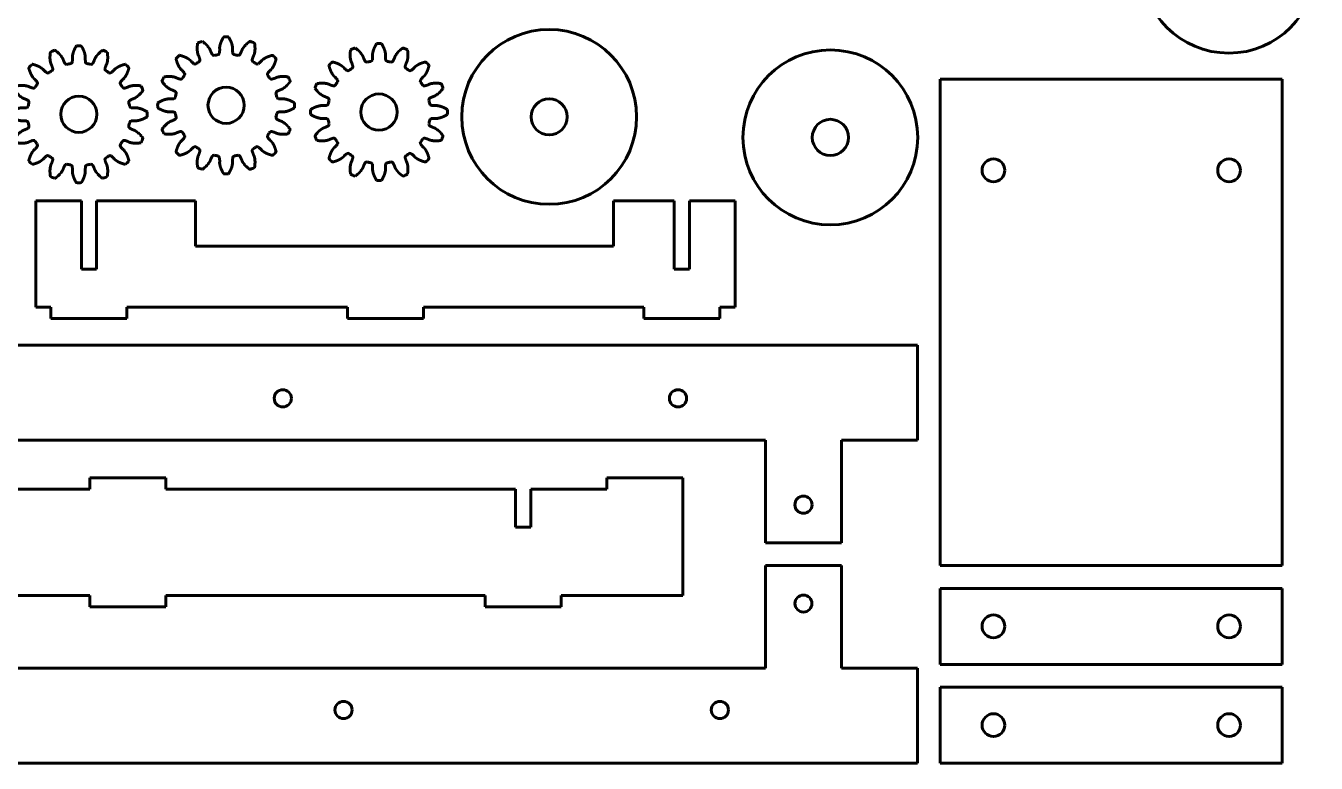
# Model space of a CAD drawing. Header units: millimetres. Extents: x 16 to 498, y 304 to 521.
# Drawn here: x 323.5 to 493.2, y 304.2 to 401.2 of the extents above; entities that cross this region are included whole.
import ezdxf

# ---------------------------------------------------------------- set-up
doc = ezdxf.new("R2010")
doc.units = ezdxf.units.MM
for name, color, linetype in [('Default', 7, 'Continuous'), ('LONG_SUPPORT', 7, 'Continuous'), ('RACK_PINION_-_CO', 7, 'Continuous'), ('RACK_PINION_SIDE', 7, 'Continuous'), ('SMALL_SUPPORT', 7, 'Continuous'), ('X_MIDDLE_PLATE', 7, 'Continuous'), ('X_RACK_SUPPORT_P', 7, 'Continuous'), ('X_SLIDE_PLATE', 7, 'Continuous')]:
    doc.layers.add(name, color=color, linetype=linetype)

# ---------------------------------------------------------------- blocks, each defined once
blk = doc.blocks.new('SE2')
at = {"layer": 'SMALL_SUPPORT', "color": 7, "linetype": 'Continuous', "lineweight": 60}
for p, q in [((324.77, 364.19), (324.77, 378.19)), ((324.77, 378.19), (330.77, 378.19)), ((330.77, 369.19), (330.77, 378.19)), ((332.77, 369.19), (332.77, 378.19)), ((345.77, 378.19), (332.77, 378.19)), ((345.77, 378.19), (345.77, 372.19)), ((400.77, 378.19), (400.77, 372.19)), ((400.77, 378.19), (408.77, 378.19)), ((408.77, 369.19), (408.77, 378.19)), ((410.77, 369.19), (410.77, 378.19)), ((416.77, 378.19), (410.77, 378.19)), ((416.77, 378.19), (416.77, 364.19)), ((345.77, 372.19), (400.77, 372.19)), ((332.77, 369.19), (330.77, 369.19)), ((410.77, 369.19), (408.77, 369.19)), ((326.77, 364.19), (324.77, 364.19)), ((326.77, 362.69), (326.77, 364.19)), ((365.77, 364.19), (336.77, 364.19)), ((336.77, 362.69), (336.77, 364.19)), ((365.77, 362.69), (365.77, 364.19)), ((375.77, 362.69), (375.77, 364.19)), ((404.77, 364.19), (375.77, 364.19)), ((404.77, 362.69), (404.77, 364.19)), ((416.77, 364.19), (414.77, 364.19)), ((414.77, 362.69), (414.77, 364.19)), ((336.77, 362.69), (326.77, 362.69)), ((375.77, 362.69), (365.77, 362.69)), ((404.77, 362.69), (414.77, 362.69))]:
    blk.add_line(p, q, dxfattribs=at)
blk = doc.blocks.new('SE4')
at = {"layer": 'LONG_SUPPORT', "color": 7, "linetype": 'Continuous', "lineweight": 60}
for p, q in [((263.9, 326.25), (263.9, 341.75)), ((273.9, 341.75), (263.9, 341.75)), ((273.9, 341.75), (273.9, 340.25)), ((341.9, 341.75), (331.9, 341.75)), ((331.9, 341.75), (331.9, 340.25)), ((341.9, 341.75), (341.9, 340.25)), ((399.9, 341.75), (399.9, 340.25)), ((399.9, 341.75), (409.9, 341.75)), ((409.9, 341.75), (409.9, 326.25)), ((273.9, 340.25), (283.9, 340.25)), ((283.9, 335.25), (283.9, 340.25)), ((285.9, 340.25), (331.9, 340.25)), ((285.9, 340.25), (285.9, 335.25)), ((341.9, 340.25), (387.9, 340.25)), ((387.9, 340.25), (387.9, 335.25)), ((389.9, 340.25), (399.9, 340.25)), ((389.9, 335.25), (389.9, 340.25)), ((283.9, 335.25), (285.9, 335.25)), ((389.9, 335.25), (387.9, 335.25)), ((279.9, 326.25), (263.9, 326.25)), ((279.9, 324.75), (279.9, 326.25)), ((289.9, 324.75), (289.9, 326.25)), ((331.9, 326.25), (289.9, 326.25)), ((331.9, 324.75), (331.9, 326.25)), ((341.9, 324.75), (341.9, 326.25)), ((383.9, 326.25), (341.9, 326.25)), ((383.9, 324.75), (383.9, 326.25)), ((409.9, 326.25), (393.9, 326.25)), ((393.9, 324.75), (393.9, 326.25)), ((289.9, 324.75), (279.9, 324.75)), ((341.9, 324.75), (331.9, 324.75)), ((383.9, 324.75), (393.9, 324.75))]:
    blk.add_line(p, q, dxfattribs=at)
blk = doc.blocks.new('SE9')
at = {"layer": 'X_MIDDLE_PLATE', "color": 7, "linetype": 'Continuous', "lineweight": 60}
for p, q in [((229.77, 359.19), (440.77, 359.19)), ((440.77, 346.69), (440.77, 359.19)), ((420.77, 346.69), (249.77, 346.69)), ((420.77, 333.19), (420.77, 346.69)), ((430.77, 346.69), (430.77, 333.19)), ((440.77, 346.69), (430.77, 346.69)), ((430.77, 333.19), (420.77, 333.19))]:
    blk.add_line(p, q, dxfattribs=at)
for centre in [(357.27, 352.19), (409.27, 352.19), (425.77, 338.19)]:
    blk.add_circle(centre, 1.13, dxfattribs=at)
blk = doc.blocks.new('SE10')
at = {"layer": 'X_MIDDLE_PLATE', "color": 7, "linetype": 'Continuous', "lineweight": 60}
for p, q in [((420.77, 316.69), (420.77, 330.19)), ((420.77, 330.19), (430.77, 330.19)), ((430.77, 330.19), (430.77, 316.69)), ((249.77, 316.69), (420.77, 316.69)), ((430.77, 316.69), (440.77, 316.69)), ((440.77, 316.69), (440.77, 304.19)), ((440.77, 304.19), (229.77, 304.19))]:
    blk.add_line(p, q, dxfattribs=at)
for centre, radius in [((425.77, 325.19), 1.12), ((365.27, 311.19), 1.13), ((414.78, 311.19), 1.13)]:
    blk.add_circle(centre, radius, dxfattribs=at)
blk = doc.blocks.new('SE11')
at = {"layer": 'X_SLIDE_PLATE', "color": 7, "linetype": 'Continuous', "lineweight": 60}
for p, q in [((443.77, 330.19), (443.77, 394.19)), ((443.77, 394.19), (488.77, 394.19)), ((488.77, 394.19), (488.77, 330.19)), ((488.77, 330.19), (443.77, 330.19))]:
    blk.add_line(p, q, dxfattribs=at)
for centre in [(450.77, 382.19), (481.77, 382.19)]:
    blk.add_circle(centre, 1.5, dxfattribs=at)
blk = doc.blocks.new('SE14')
at = {"layer": 'X_RACK_SUPPORT_P', "color": 7, "linetype": 'Continuous', "lineweight": 60}
for p, q in [((443.77, 317.19), (443.77, 327.19)), ((443.77, 327.19), (488.77, 327.19)), ((488.77, 327.19), (488.77, 317.19)), ((488.77, 317.19), (443.77, 317.19))]:
    blk.add_line(p, q, dxfattribs=at)
for centre in [(450.77, 322.19), (481.77, 322.19)]:
    blk.add_circle(centre, 1.5, dxfattribs=at)
blk = doc.blocks.new('SE15')
at = {"layer": 'X_RACK_SUPPORT_P', "color": 7, "linetype": 'Continuous', "lineweight": 60}
for p, q in [((443.77, 304.19), (443.77, 314.19)), ((443.77, 314.19), (488.77, 314.19)), ((488.77, 314.19), (488.77, 304.19)), ((488.77, 304.19), (443.77, 304.19))]:
    blk.add_line(p, q, dxfattribs=at)
for centre in [(450.77, 309.19), (481.77, 309.19)]:
    blk.add_circle(centre, 1.5, dxfattribs=at)
blk = doc.blocks.new('SE16')
at = {"layer": 'RACK_PINION_-_CO', "color": 7, "linetype": 'Continuous', "lineweight": 60}
blk.add_circle((330.44, 389.56), 2.38, dxfattribs=at)
for centre, radius, start, end in [((330.44, 389.56), 9, 110.4287, 114.5713), ((330.44, 389.56), 9, 87.9287, 92.0713), ((330.44, 389.56), 9, 65.4287, 69.5713), ((330.44, 389.56), 9, 132.9287, 137.0713), ((326.76, 395.51), 0.25, 307.3603, 15.6164), ((328.83, 396.37), 0.25, 209.3836, 277.6397), ((330.44, 389.56), 6.75, 99.0234, 103.4766), ((329.32, 396.47), 0.25, 284.8603, 353.1164), ((331.56, 396.47), 0.25, 186.8836, 255.1397), ((330.44, 389.56), 6.75, 76.5234, 80.9766), ((332.05, 396.37), 0.25, 262.3603, 330.6164), ((334.12, 395.51), 0.25, 164.3836, 232.6397), ((330.44, 389.56), 9, 42.9287, 47.0713), ((326.35, 395.24), 0.25, 231.8836, 300.1397), ((330.44, 389.56), 6.75, 121.5234, 125.9766), ((330.44, 389.56), 6.75, 54.0234, 58.4766), ((334.53, 395.24), 0.25, 239.8603, 308.1164), ((330.44, 389.56), 9, 155.4287, 159.5713), ((324.49, 393.24), 0.25, 254.3836, 322.6397), ((330.44, 389.56), 6.75, 144.0234, 148.4766), ((324.76, 393.65), 0.25, 329.8603, 38.1164), ((336.12, 393.65), 0.25, 141.8836, 210.1397), ((330.44, 389.56), 6.75, 31.5234, 35.9766), ((336.39, 393.24), 0.25, 217.3603, 285.6164), ((330.44, 389.56), 9, 20.4287, 24.5713), ((323.53, 390.68), 0.25, 276.8836, 345.1397), ((323.63, 391.16), 0.25, 352.3603, 60.6164), ((330.44, 389.56), 6.75, 166.5234, 170.9766), ((337.25, 391.16), 0.25, 119.3836, 187.6397), ((330.44, 389.56), 6.75, 9.0234, 13.4766), ((337.35, 390.68), 0.25, 194.8603, 263.1164), ((330.44, 389.56), 9, 177.9287, 182.0713), ((330.44, 389.56), 9, 357.9287, 2.0713), ((323.53, 388.43), 0.25, 14.8603, 83.1164), ((323.63, 387.95), 0.25, 299.3836, 7.6397), ((330.44, 389.56), 6.75, 189.0234, 193.4766), ((337.25, 387.95), 0.25, 172.3603, 240.6164), ((330.44, 389.56), 6.75, 346.5234, 350.9766), ((337.35, 388.43), 0.25, 96.8836, 165.1397), ((330.44, 389.56), 9, 200.4287, 204.5713), ((324.49, 385.88), 0.25, 37.3603, 105.6164), ((330.44, 389.56), 6.75, 211.5234, 215.9766), ((324.76, 385.47), 0.25, 321.8836, 30.1397), ((336.12, 385.47), 0.25, 149.8603, 218.1164), ((330.44, 389.56), 6.75, 324.0234, 328.4766), ((336.39, 385.88), 0.25, 74.3836, 142.6397), ((330.44, 389.56), 9, 335.4287, 339.5713), ((326.35, 383.88), 0.25, 59.8603, 128.1164), ((330.44, 389.56), 6.75, 234.0234, 238.4766), ((326.76, 383.61), 0.25, 344.3836, 52.6397), ((334.12, 383.61), 0.25, 127.3603, 195.6164), ((330.44, 389.56), 6.75, 301.5234, 305.9766), ((334.53, 383.88), 0.25, 51.8836, 120.1397), ((330.44, 389.56), 9, 222.9287, 227.0713), ((328.83, 382.75), 0.25, 82.3603, 150.6164), ((330.44, 389.56), 6.75, 256.5234, 260.9766), ((329.32, 382.65), 0.25, 6.8836, 75.1397), ((331.56, 382.65), 0.25, 104.8603, 173.1164), ((330.44, 389.56), 6.75, 279.0234, 283.4766), ((332.05, 382.75), 0.25, 29.3836, 97.6397), ((330.44, 389.56), 9, 312.9287, 317.0713), ((330.44, 389.56), 9, 245.4287, 249.5713), ((330.44, 389.56), 9, 267.9287, 272.0713), ((330.44, 389.56), 9, 290.4287, 294.5713)]:
    blk.add_arc(centre, radius, start, end, dxfattribs=at)
for points, knots in [([(326.7, 397.74), (326.62, 397.2), (326.65, 396.8), (326.67, 396.58), (326.73, 396.33), (326.75, 396.23), (326.81, 396.1), (326.91, 395.91), (327, 395.58)], [0, 0, 0, 0.5, 0.5, 0.75, 0.75, 0.875, 0.875, 1, 1, 1]), ([(328.62, 396.25), (328.45, 396.54), (328.38, 396.75), (328.33, 396.88), (328.28, 396.97), (328.15, 397.19), (328, 397.36), (327.74, 397.67), (327.3, 397.99)], [0, 0, 0, 0.125, 0.125, 0.25, 0.25, 0.5, 0.5, 1, 1, 1]), ([(330.12, 398.55), (329.83, 398.08), (329.71, 397.7), (329.64, 397.49), (329.6, 397.23), (329.58, 397.13), (329.59, 396.99), (329.61, 396.77), (329.57, 396.44)], [0, 0, 0, 0.5, 0.5, 0.75, 0.75, 0.875, 0.875, 1, 1, 1]), ([(331.32, 396.44), (331.27, 396.77), (331.29, 396.99), (331.3, 397.13), (331.28, 397.23), (331.24, 397.48), (331.17, 397.7), (331.05, 398.08), (330.77, 398.55)], [0, 0, 0, 0.125, 0.125, 0.25, 0.25, 0.5, 0.5, 1, 1, 1]), ([(333.58, 397.99), (333.14, 397.67), (332.88, 397.36), (332.73, 397.19), (332.6, 396.97), (332.55, 396.88), (332.5, 396.75), (332.43, 396.54), (332.27, 396.25)], [0, 0, 0, 0.5, 0.5, 0.75, 0.75, 0.875, 0.875, 1, 1, 1]), ([(333.88, 395.58), (333.97, 395.9), (334.07, 396.1), (334.13, 396.23), (334.16, 396.33), (334.22, 396.57), (334.23, 396.8), (334.26, 397.2), (334.18, 397.74)], [0, 0, 0, 0.125, 0.125, 0.25, 0.25, 0.5, 0.5, 1, 1, 1]), ([(323.85, 395.69), (323.98, 395.16), (324.17, 394.8), (324.27, 394.6), (324.42, 394.39), (324.48, 394.31), (324.59, 394.21), (324.75, 394.07), (324.96, 393.8)], [0, 0, 0, 0.5, 0.5, 0.75, 0.75, 0.875, 0.875, 1, 1, 1]), ([(326.2, 395.04), (325.93, 395.25), (325.79, 395.41), (325.69, 395.52), (325.61, 395.58), (325.4, 395.73), (325.2, 395.83), (324.84, 396.02), (324.31, 396.15)], [0, 0, 0, 0.125, 0.125, 0.25, 0.25, 0.5, 0.5, 1, 1, 1]), ([(336.57, 396.15), (336.04, 396.02), (335.68, 395.83), (335.48, 395.73), (335.27, 395.58), (335.19, 395.52), (335.1, 395.41), (334.95, 395.25), (334.69, 395.04)], [0, 0, 0, 0.5, 0.5, 0.75, 0.75, 0.875, 0.875, 1, 1, 1]), ([(335.92, 393.8), (336.13, 394.07), (336.3, 394.21), (336.4, 394.31), (336.46, 394.39), (336.61, 394.6), (336.72, 394.8), (336.9, 395.16), (337.03, 395.69)], [0, 0, 0, 0.125, 0.125, 0.25, 0.25, 0.5, 0.5, 1, 1, 1]), ([(322.01, 392.7), (322.33, 392.26), (322.64, 392), (322.81, 391.85), (323.03, 391.72), (323.12, 391.66), (323.25, 391.62), (323.46, 391.55), (323.75, 391.38)], [0, 0, 0, 0.5, 0.5, 0.75, 0.75, 0.875, 0.875, 1, 1, 1]), ([(324.42, 393), (324.09, 393.09), (323.9, 393.19), (323.77, 393.25), (323.67, 393.27), (323.42, 393.33), (323.2, 393.35), (322.8, 393.38), (322.26, 393.3)], [0, 0, 0, 0.125, 0.125, 0.25, 0.25, 0.5, 0.5, 1, 1, 1]), ([(338.63, 393.3), (338.09, 393.38), (337.68, 393.35), (337.46, 393.33), (337.21, 393.27), (337.11, 393.25), (336.98, 393.19), (336.79, 393.09), (336.46, 393)], [0, 0, 0, 0.5, 0.5, 0.75, 0.75, 0.875, 0.875, 1, 1, 1]), ([(337.13, 391.38), (337.43, 391.55), (337.63, 391.62), (337.77, 391.66), (337.85, 391.72), (338.07, 391.85), (338.24, 392), (338.55, 392.26), (338.88, 392.7)], [0, 0, 0, 0.125, 0.125, 0.25, 0.25, 0.5, 0.5, 1, 1, 1]), ([(323.56, 390.43), (323.23, 390.39), (323.01, 390.41), (322.87, 390.41), (322.77, 390.4), (322.51, 390.36), (322.3, 390.29), (321.92, 390.17), (321.45, 389.88)], [0, 0, 0, 0.125, 0.125, 0.25, 0.25, 0.5, 0.5, 1, 1, 1]), ([(321.45, 389.23), (321.92, 388.95), (322.3, 388.83), (322.51, 388.76), (322.77, 388.72), (322.87, 388.7), (323.01, 388.71), (323.23, 388.72), (323.56, 388.68)], [0, 0, 0, 0.5, 0.5, 0.75, 0.75, 0.875, 0.875, 1, 1, 1]), ([(339.44, 389.88), (338.97, 390.16), (338.58, 390.29), (338.37, 390.36), (338.12, 390.4), (338.02, 390.41), (337.87, 390.41), (337.66, 390.39), (337.32, 390.43)], [0, 0, 0, 0.5, 0.5, 0.75, 0.75, 0.875, 0.875, 1, 1, 1]), ([(337.32, 388.68), (337.66, 388.72), (337.87, 388.71), (338.02, 388.7), (338.12, 388.72), (338.37, 388.76), (338.58, 388.83), (338.97, 388.95), (339.44, 389.23)], [0, 0, 0, 0.125, 0.125, 0.25, 0.25, 0.5, 0.5, 1, 1, 1]), ([(323.75, 387.73), (323.46, 387.57), (323.25, 387.5), (323.12, 387.45), (323.03, 387.4), (322.81, 387.26), (322.64, 387.12), (322.33, 386.86), (322.01, 386.42)], [0, 0, 0, 0.125, 0.125, 0.25, 0.25, 0.5, 0.5, 1, 1, 1]), ([(338.88, 386.42), (338.55, 386.86), (338.24, 387.12), (338.07, 387.26), (337.85, 387.4), (337.77, 387.45), (337.63, 387.5), (337.43, 387.57), (337.13, 387.73)], [0, 0, 0, 0.5, 0.5, 0.75, 0.75, 0.875, 0.875, 1, 1, 1]), ([(322.26, 385.82), (322.8, 385.73), (323.2, 385.77), (323.42, 385.78), (323.67, 385.84), (323.77, 385.87), (323.9, 385.93), (324.09, 386.03), (324.42, 386.12)], [0, 0, 0, 0.5, 0.5, 0.75, 0.75, 0.875, 0.875, 1, 1, 1]), ([(336.46, 386.12), (336.79, 386.03), (336.98, 385.93), (337.11, 385.87), (337.21, 385.84), (337.46, 385.78), (337.68, 385.77), (338.08, 385.73), (338.63, 385.82)], [0, 0, 0, 0.125, 0.125, 0.25, 0.25, 0.5, 0.5, 1, 1, 1]), ([(324.96, 385.31), (324.75, 385.05), (324.59, 384.9), (324.48, 384.81), (324.42, 384.73), (324.27, 384.52), (324.17, 384.32), (323.98, 383.96), (323.85, 383.43)], [0, 0, 0, 0.125, 0.125, 0.25, 0.25, 0.5, 0.5, 1, 1, 1]), ([(324.31, 382.97), (324.84, 383.1), (325.2, 383.28), (325.4, 383.39), (325.61, 383.54), (325.69, 383.6), (325.79, 383.7), (325.93, 383.87), (326.2, 384.08)], [0, 0, 0, 0.5, 0.5, 0.75, 0.75, 0.875, 0.875, 1, 1, 1]), ([(334.69, 384.08), (334.95, 383.87), (335.1, 383.7), (335.19, 383.6), (335.27, 383.54), (335.48, 383.39), (335.68, 383.28), (336.04, 383.1), (336.57, 382.97)], [0, 0, 0, 0.125, 0.125, 0.25, 0.25, 0.5, 0.5, 1, 1, 1]), ([(337.03, 383.43), (336.9, 383.96), (336.72, 384.32), (336.61, 384.52), (336.46, 384.73), (336.4, 384.81), (336.3, 384.9), (336.13, 385.05), (335.92, 385.31)], [0, 0, 0, 0.5, 0.5, 0.75, 0.75, 0.875, 0.875, 1, 1, 1]), ([(327, 383.54), (326.91, 383.21), (326.81, 383.02), (326.75, 382.89), (326.73, 382.79), (326.67, 382.54), (326.65, 382.32), (326.62, 381.91), (326.7, 381.37)], [0, 0, 0, 0.125, 0.125, 0.25, 0.25, 0.5, 0.5, 1, 1, 1]), ([(327.3, 381.12), (327.74, 381.45), (328, 381.76), (328.15, 381.93), (328.28, 382.14), (328.33, 382.23), (328.38, 382.37), (328.45, 382.57), (328.62, 382.87)], [0, 0, 0, 0.5, 0.5, 0.75, 0.75, 0.875, 0.875, 1, 1, 1]), ([(329.57, 382.68), (329.61, 382.34), (329.59, 382.13), (329.58, 381.98), (329.6, 381.88), (329.64, 381.63), (329.71, 381.42), (329.83, 381.03), (330.12, 380.56)], [0, 0, 0, 0.125, 0.125, 0.25, 0.25, 0.5, 0.5, 1, 1, 1]), ([(330.77, 380.56), (331.05, 381.03), (331.17, 381.42), (331.24, 381.63), (331.28, 381.88), (331.3, 381.98), (331.29, 382.13), (331.27, 382.34), (331.32, 382.68)], [0, 0, 0, 0.5, 0.5, 0.75, 0.75, 0.875, 0.875, 1, 1, 1]), ([(332.27, 382.87), (332.43, 382.57), (332.5, 382.37), (332.55, 382.23), (332.6, 382.14), (332.73, 381.93), (332.88, 381.76), (333.14, 381.45), (333.58, 381.12)], [0, 0, 0, 0.125, 0.125, 0.25, 0.25, 0.5, 0.5, 1, 1, 1]), ([(334.18, 381.37), (334.26, 381.91), (334.23, 382.32), (334.22, 382.54), (334.16, 382.79), (334.13, 382.89), (334.07, 383.02), (333.97, 383.21), (333.88, 383.54)], [0, 0, 0, 0.5, 0.5, 0.75, 0.75, 0.875, 0.875, 1, 1, 1])]:
    blk.add_open_spline(points, degree=2, knots=knots, dxfattribs=at)
blk = doc.blocks.new('SE17')
at = {"layer": 'RACK_PINION_SIDE', "color": 7, "linetype": 'Continuous', "lineweight": 60}
for radius in [11.5, 2.38]:
    blk.add_circle((429.31, 386.52), radius, dxfattribs=at)
blk = doc.blocks.new('SE58')
at = {"layer": 'RACK_PINION_-_CO', "color": 7, "linetype": 'Continuous', "lineweight": 60}
blk.add_circle((349.81, 390.74), 2.38, dxfattribs=at)
for centre, radius, start, end in [((349.81, 390.74), 9, 110.4287, 114.5713), ((349.81, 390.74), 9, 87.9287, 92.0713), ((349.81, 390.74), 9, 65.4287, 69.5713), ((349.81, 390.74), 9, 132.9287, 137.0713), ((348.21, 397.55), 0.25, 209.3836, 277.6397), ((349.81, 390.74), 6.75, 99.0234, 103.4766), ((348.69, 397.64), 0.25, 284.8603, 353.1164), ((350.94, 397.64), 0.25, 186.8836, 255.1397), ((349.81, 390.74), 6.75, 76.5234, 80.9766), ((351.42, 397.55), 0.25, 262.3603, 330.6164), ((349.81, 390.74), 9, 42.9287, 47.0713), ((345.72, 396.41), 0.25, 231.8836, 300.1397), ((349.81, 390.74), 6.75, 121.5234, 125.9766), ((346.13, 396.69), 0.25, 307.3603, 15.6164), ((353.49, 396.69), 0.25, 164.3836, 232.6397), ((349.81, 390.74), 6.75, 54.0234, 58.4766), ((353.9, 396.41), 0.25, 239.8603, 308.1164), ((349.81, 390.74), 9, 155.4287, 159.5713), ((343.86, 394.42), 0.25, 254.3836, 322.6397), ((349.81, 390.74), 6.75, 144.0234, 148.4766), ((344.13, 394.83), 0.25, 329.8603, 38.1164), ((355.49, 394.83), 0.25, 141.8836, 210.1397), ((349.81, 390.74), 6.75, 31.5234, 35.9766), ((355.77, 394.42), 0.25, 217.3603, 285.6164), ((349.81, 390.74), 9, 20.4287, 24.5713), ((343, 392.34), 0.25, 352.3603, 60.6164), ((349.81, 390.74), 6.75, 166.5234, 170.9766), ((356.63, 392.34), 0.25, 119.3836, 187.6397), ((349.81, 390.74), 6.75, 9.0234, 13.4766), ((349.81, 390.74), 9, 177.9287, 182.0713), ((342.91, 391.86), 0.25, 276.8836, 345.1397), ((356.72, 391.86), 0.25, 194.8603, 263.1164), ((349.81, 390.74), 9, 357.9287, 2.0713), ((342.91, 389.61), 0.25, 14.8603, 83.1164), ((343, 389.13), 0.25, 299.3836, 7.6397), ((349.81, 390.74), 6.75, 189.0234, 193.4766), ((349.81, 390.74), 6.75, 346.5234, 350.9766), ((356.63, 389.13), 0.25, 172.3603, 240.6164), ((356.72, 389.61), 0.25, 96.8836, 165.1397), ((349.81, 390.74), 9, 200.4287, 204.5713), ((343.86, 387.05), 0.25, 37.3603, 105.6164), ((349.81, 390.74), 6.75, 211.5234, 215.9766), ((349.81, 390.74), 6.75, 324.0234, 328.4766), ((355.77, 387.05), 0.25, 74.3836, 142.6397), ((349.81, 390.74), 9, 335.4287, 339.5713), ((344.13, 386.64), 0.25, 321.8836, 30.1397), ((355.49, 386.64), 0.25, 149.8603, 218.1164), ((349.81, 390.74), 9, 222.9287, 227.0713), ((345.72, 385.06), 0.25, 59.8603, 128.1164), ((349.81, 390.74), 6.75, 234.0234, 238.4766), ((346.13, 384.78), 0.25, 344.3836, 52.6397), ((348.21, 383.92), 0.25, 82.3603, 150.6164), ((349.81, 390.74), 6.75, 256.5234, 260.9766), ((348.69, 383.83), 0.25, 6.8836, 75.1397), ((350.94, 383.83), 0.25, 104.8603, 173.1164), ((349.81, 390.74), 6.75, 279.0234, 283.4766), ((351.42, 383.92), 0.25, 29.3836, 97.6397), ((353.49, 384.78), 0.25, 127.3603, 195.6164), ((349.81, 390.74), 6.75, 301.5234, 305.9766), ((353.9, 385.06), 0.25, 51.8836, 120.1397), ((349.81, 390.74), 9, 312.9287, 317.0713), ((349.81, 390.74), 9, 245.4287, 249.5713), ((349.81, 390.74), 9, 290.4287, 294.5713), ((349.81, 390.74), 9, 267.9287, 272.0713)]:
    blk.add_arc(centre, radius, start, end, dxfattribs=at)
for points, knots in [([(347.99, 397.42), (347.82, 397.72), (347.75, 397.93), (347.71, 398.06), (347.65, 398.15), (347.52, 398.37), (347.37, 398.54), (347.11, 398.84), (346.67, 399.17)], [0, 0, 0, 0.125, 0.125, 0.25, 0.25, 0.5, 0.5, 1, 1, 1]), ([(349.49, 399.73), (349.21, 399.26), (349.08, 398.88), (349.01, 398.66), (348.97, 398.41), (348.96, 398.31), (348.97, 398.17), (348.98, 397.95), (348.94, 397.61)], [0, 0, 0, 0.5, 0.5, 0.75, 0.75, 0.875, 0.875, 1, 1, 1]), ([(350.69, 397.61), (350.65, 397.95), (350.66, 398.17), (350.67, 398.31), (350.65, 398.41), (350.62, 398.66), (350.55, 398.88), (350.42, 399.26), (350.14, 399.73)], [0, 0, 0, 0.125, 0.125, 0.25, 0.25, 0.5, 0.5, 1, 1, 1]), ([(352.96, 399.17), (352.52, 398.84), (352.25, 398.54), (352.11, 398.37), (351.97, 398.15), (351.92, 398.06), (351.87, 397.93), (351.8, 397.72), (351.64, 397.42)], [0, 0, 0, 0.5, 0.5, 0.75, 0.75, 0.875, 0.875, 1, 1, 1]), ([(345.57, 396.22), (345.3, 396.43), (345.16, 396.59), (345.06, 396.7), (344.98, 396.76), (344.78, 396.91), (344.57, 397.01), (344.21, 397.19), (343.68, 397.33)], [0, 0, 0, 0.125, 0.125, 0.25, 0.25, 0.5, 0.5, 1, 1, 1]), ([(346.07, 398.92), (345.99, 398.38), (346.02, 397.98), (346.04, 397.75), (346.1, 397.5), (346.12, 397.4), (346.19, 397.28), (346.28, 397.08), (346.37, 396.76)], [0, 0, 0, 0.5, 0.5, 0.75, 0.75, 0.875, 0.875, 1, 1, 1]), ([(353.25, 396.76), (353.35, 397.08), (353.44, 397.28), (353.5, 397.4), (353.53, 397.5), (353.59, 397.75), (353.61, 397.98), (353.64, 398.38), (353.56, 398.92)], [0, 0, 0, 0.125, 0.125, 0.25, 0.25, 0.5, 0.5, 1, 1, 1]), ([(355.94, 397.33), (355.41, 397.19), (355.05, 397.01), (354.85, 396.91), (354.65, 396.76), (354.56, 396.7), (354.47, 396.59), (354.33, 396.43), (354.06, 396.22)], [0, 0, 0, 0.5, 0.5, 0.75, 0.75, 0.875, 0.875, 1, 1, 1]), ([(343.22, 396.87), (343.36, 396.33), (343.54, 395.98), (343.64, 395.77), (343.79, 395.57), (343.85, 395.49), (343.96, 395.39), (344.12, 395.25), (344.33, 394.98)], [0, 0, 0, 0.5, 0.5, 0.75, 0.75, 0.875, 0.875, 1, 1, 1]), ([(355.3, 394.98), (355.51, 395.25), (355.67, 395.39), (355.78, 395.49), (355.84, 395.57), (355.99, 395.77), (356.09, 395.98), (356.27, 396.33), (356.4, 396.87)], [0, 0, 0, 0.125, 0.125, 0.25, 0.25, 0.5, 0.5, 1, 1, 1]), ([(341.38, 393.88), (341.7, 393.44), (342.01, 393.18), (342.18, 393.03), (342.4, 392.9), (342.49, 392.84), (342.62, 392.8), (342.83, 392.73), (343.12, 392.56)], [0, 0, 0, 0.5, 0.5, 0.75, 0.75, 0.875, 0.875, 1, 1, 1]), ([(343.79, 394.18), (343.47, 394.27), (343.27, 394.36), (343.14, 394.43), (343.04, 394.45), (342.8, 394.51), (342.57, 394.53), (342.17, 394.56), (341.63, 394.48)], [0, 0, 0, 0.125, 0.125, 0.25, 0.25, 0.5, 0.5, 1, 1, 1]), ([(358, 394.48), (357.46, 394.56), (357.06, 394.53), (356.83, 394.51), (356.58, 394.45), (356.48, 394.43), (356.36, 394.36), (356.16, 394.27), (355.83, 394.18)], [0, 0, 0, 0.5, 0.5, 0.75, 0.75, 0.875, 0.875, 1, 1, 1]), ([(356.5, 392.56), (356.8, 392.73), (357, 392.8), (357.14, 392.84), (357.23, 392.9), (357.44, 393.03), (357.62, 393.18), (357.92, 393.44), (358.25, 393.88)], [0, 0, 0, 0.125, 0.125, 0.25, 0.25, 0.5, 0.5, 1, 1, 1]), ([(342.94, 391.61), (342.6, 391.57), (342.38, 391.58), (342.24, 391.59), (342.14, 391.58), (341.89, 391.54), (341.67, 391.47), (341.29, 391.34), (340.82, 391.06)], [0, 0, 0, 0.125, 0.125, 0.25, 0.25, 0.5, 0.5, 1, 1, 1]), ([(358.81, 391.06), (358.34, 391.34), (357.96, 391.47), (357.74, 391.54), (357.49, 391.58), (357.39, 391.59), (357.25, 391.58), (357.03, 391.57), (356.69, 391.61)], [0, 0, 0, 0.5, 0.5, 0.75, 0.75, 0.875, 0.875, 1, 1, 1]), ([(340.82, 390.41), (341.29, 390.13), (341.67, 390), (341.89, 389.93), (342.14, 389.89), (342.24, 389.88), (342.38, 389.89), (342.6, 389.9), (342.94, 389.86)], [0, 0, 0, 0.5, 0.5, 0.75, 0.75, 0.875, 0.875, 1, 1, 1]), ([(343.12, 388.91), (342.83, 388.74), (342.62, 388.67), (342.49, 388.63), (342.4, 388.58), (342.18, 388.44), (342.01, 388.3), (341.71, 388.03), (341.38, 387.59)], [0, 0, 0, 0.125, 0.125, 0.25, 0.25, 0.5, 0.5, 1, 1, 1]), ([(358.25, 387.59), (357.92, 388.03), (357.62, 388.3), (357.44, 388.44), (357.23, 388.58), (357.14, 388.63), (357, 388.67), (356.8, 388.74), (356.5, 388.91)], [0, 0, 0, 0.5, 0.5, 0.75, 0.75, 0.875, 0.875, 1, 1, 1]), ([(356.69, 389.86), (357.03, 389.9), (357.25, 389.89), (357.39, 389.88), (357.49, 389.89), (357.74, 389.93), (357.96, 390), (358.34, 390.13), (358.81, 390.41)], [0, 0, 0, 0.125, 0.125, 0.25, 0.25, 0.5, 0.5, 1, 1, 1]), ([(341.63, 386.99), (342.17, 386.91), (342.57, 386.94), (342.8, 386.96), (343.04, 387.02), (343.14, 387.05), (343.27, 387.11), (343.47, 387.2), (343.79, 387.3)], [0, 0, 0, 0.5, 0.5, 0.75, 0.75, 0.875, 0.875, 1, 1, 1]), ([(355.83, 387.3), (356.16, 387.2), (356.36, 387.11), (356.48, 387.05), (356.58, 387.02), (356.83, 386.96), (357.06, 386.94), (357.46, 386.91), (358, 386.99)], [0, 0, 0, 0.125, 0.125, 0.25, 0.25, 0.5, 0.5, 1, 1, 1]), ([(344.33, 386.49), (344.12, 386.22), (343.96, 386.08), (343.85, 385.99), (343.79, 385.9), (343.64, 385.7), (343.54, 385.5), (343.36, 385.14), (343.22, 384.61)], [0, 0, 0, 0.125, 0.125, 0.25, 0.25, 0.5, 0.5, 1, 1, 1]), ([(356.4, 384.61), (356.27, 385.14), (356.09, 385.5), (355.99, 385.7), (355.84, 385.9), (355.78, 385.99), (355.67, 386.08), (355.51, 386.22), (355.3, 386.49)], [0, 0, 0, 0.5, 0.5, 0.75, 0.75, 0.875, 0.875, 1, 1, 1]), ([(343.68, 384.15), (344.21, 384.28), (344.57, 384.46), (344.77, 384.56), (344.98, 384.71), (345.06, 384.77), (345.16, 384.88), (345.3, 385.04), (345.57, 385.25)], [0, 0, 0, 0.5, 0.5, 0.75, 0.75, 0.875, 0.875, 1, 1, 1]), ([(346.37, 384.72), (346.28, 384.39), (346.19, 384.19), (346.12, 384.07), (346.1, 383.97), (346.04, 383.72), (346.02, 383.49), (345.99, 383.09), (346.07, 382.55)], [0, 0, 0, 0.125, 0.125, 0.25, 0.25, 0.5, 0.5, 1, 1, 1]), ([(346.67, 382.3), (347.11, 382.63), (347.37, 382.93), (347.52, 383.1), (347.65, 383.32), (347.71, 383.41), (347.75, 383.54), (347.82, 383.75), (347.99, 384.05)], [0, 0, 0, 0.5, 0.5, 0.75, 0.75, 0.875, 0.875, 1, 1, 1]), ([(348.94, 383.86), (348.98, 383.52), (348.97, 383.3), (348.96, 383.16), (348.97, 383.06), (349.01, 382.81), (349.08, 382.59), (349.21, 382.21), (349.49, 381.74)], [0, 0, 0, 0.125, 0.125, 0.25, 0.25, 0.5, 0.5, 1, 1, 1]), ([(350.14, 381.74), (350.42, 382.21), (350.55, 382.59), (350.61, 382.81), (350.65, 383.06), (350.67, 383.16), (350.66, 383.3), (350.65, 383.52), (350.69, 383.86)], [0, 0, 0, 0.5, 0.5, 0.75, 0.75, 0.875, 0.875, 1, 1, 1]), ([(351.64, 384.05), (351.8, 383.75), (351.87, 383.54), (351.92, 383.41), (351.97, 383.32), (352.11, 383.11), (352.25, 382.93), (352.52, 382.63), (352.96, 382.3)], [0, 0, 0, 0.125, 0.125, 0.25, 0.25, 0.5, 0.5, 1, 1, 1]), ([(353.56, 382.55), (353.64, 383.09), (353.61, 383.49), (353.59, 383.72), (353.53, 383.97), (353.5, 384.07), (353.44, 384.19), (353.35, 384.39), (353.25, 384.72)], [0, 0, 0, 0.5, 0.5, 0.75, 0.75, 0.875, 0.875, 1, 1, 1]), ([(354.06, 385.25), (354.33, 385.04), (354.47, 384.88), (354.56, 384.77), (354.65, 384.71), (354.85, 384.56), (355.05, 384.46), (355.41, 384.28), (355.94, 384.15)], [0, 0, 0, 0.125, 0.125, 0.25, 0.25, 0.5, 0.5, 1, 1, 1])]:
    blk.add_open_spline(points, degree=2, knots=knots, dxfattribs=at)
blk = doc.blocks.new('SE59')
at = {"layer": 'RACK_PINION_-_CO', "color": 7, "linetype": 'Continuous', "lineweight": 60}
blk.add_circle((369.93, 389.86), 2.38, dxfattribs=at)
for centre, radius, start, end in [((369.93, 389.86), 9, 110.4287, 114.5713), ((369.93, 389.86), 9, 87.9287, 92.0713), ((369.93, 389.86), 9, 65.4287, 69.5713), ((369.93, 389.86), 9, 132.9287, 137.0713), ((369.93, 389.86), 6.75, 121.5234, 125.9766), ((366.25, 395.81), 0.25, 307.3603, 15.6164), ((368.33, 396.67), 0.25, 209.3836, 277.6397), ((369.93, 389.86), 6.75, 99.0234, 103.4766), ((368.81, 396.77), 0.25, 284.8603, 353.1164), ((371.06, 396.77), 0.25, 186.8836, 255.1397), ((369.93, 389.86), 6.75, 76.5234, 80.9766), ((371.54, 396.67), 0.25, 262.3603, 330.6164), ((373.62, 395.81), 0.25, 164.3836, 232.6397), ((369.93, 389.86), 6.75, 54.0234, 58.4766), ((369.93, 389.86), 9, 42.9287, 47.0713), ((364.26, 393.95), 0.25, 329.8603, 38.1164), ((365.84, 395.54), 0.25, 231.8836, 300.1397), ((374.02, 395.54), 0.25, 239.8603, 308.1164), ((375.61, 393.95), 0.25, 141.8836, 210.1397), ((369.93, 389.86), 9, 155.4287, 159.5713), ((363.98, 393.54), 0.25, 254.3836, 322.6397), ((369.93, 389.86), 6.75, 144.0234, 148.4766), ((369.93, 389.86), 6.75, 31.5234, 35.9766), ((375.89, 393.54), 0.25, 217.3603, 285.6164), ((369.93, 389.86), 9, 20.4287, 24.5713), ((363.03, 390.98), 0.25, 276.8836, 345.1397), ((363.12, 391.47), 0.25, 352.3603, 60.6164), ((369.93, 389.86), 6.75, 166.5234, 170.9766), ((376.75, 391.47), 0.25, 119.3836, 187.6397), ((369.93, 389.86), 6.75, 9.0234, 13.4766), ((376.84, 390.98), 0.25, 194.8603, 263.1164), ((369.93, 389.86), 9, 177.9287, 182.0713), ((363.03, 388.74), 0.25, 14.8603, 83.1164), ((369.93, 389.86), 6.75, 189.0234, 193.4766), ((369.93, 389.86), 6.75, 346.5234, 350.9766), ((376.84, 388.74), 0.25, 96.8836, 165.1397), ((369.93, 389.86), 9, 357.9287, 2.0713), ((363.12, 388.25), 0.25, 299.3836, 7.6397), ((376.75, 388.25), 0.25, 172.3603, 240.6164), ((369.93, 389.86), 9, 200.4287, 204.5713), ((363.98, 386.18), 0.25, 37.3603, 105.6164), ((369.93, 389.86), 6.75, 211.5234, 215.9766), ((364.26, 385.77), 0.25, 321.8836, 30.1397), ((375.61, 385.77), 0.25, 149.8603, 218.1164), ((369.93, 389.86), 6.75, 324.0234, 328.4766), ((375.89, 386.18), 0.25, 74.3836, 142.6397), ((369.93, 389.86), 9, 335.4287, 339.5713), ((369.93, 389.86), 9, 222.9287, 227.0713), ((365.84, 384.18), 0.25, 59.8603, 128.1164), ((369.93, 389.86), 6.75, 234.0234, 238.4766), ((366.25, 383.91), 0.25, 344.3836, 52.6397), ((373.62, 383.91), 0.25, 127.3603, 195.6164), ((369.93, 389.86), 6.75, 301.5234, 305.9766), ((374.02, 384.18), 0.25, 51.8836, 120.1397), ((369.93, 389.86), 9, 312.9287, 317.0713), ((368.33, 383.05), 0.25, 82.3603, 150.6164), ((369.93, 389.86), 6.75, 256.5234, 260.9766), ((368.81, 382.95), 0.25, 6.8836, 75.1397), ((371.06, 382.95), 0.25, 104.8603, 173.1164), ((369.93, 389.86), 6.75, 279.0234, 283.4766), ((371.54, 383.05), 0.25, 29.3836, 97.6397), ((369.93, 389.86), 9, 245.4287, 249.5713), ((369.93, 389.86), 9, 267.9287, 272.0713), ((369.93, 389.86), 9, 290.4287, 294.5713)]:
    blk.add_arc(centre, radius, start, end, dxfattribs=at)
for points, knots in [([(366.19, 398.05), (366.11, 397.51), (366.14, 397.1), (366.16, 396.88), (366.22, 396.63), (366.24, 396.53), (366.31, 396.4), (366.4, 396.21), (366.49, 395.88)], [0, 0, 0, 0.5, 0.5, 0.75, 0.75, 0.875, 0.875, 1, 1, 1]), ([(368.11, 396.55), (367.94, 396.85), (367.87, 397.05), (367.83, 397.19), (367.77, 397.27), (367.64, 397.49), (367.49, 397.66), (367.23, 397.97), (366.79, 398.29)], [0, 0, 0, 0.125, 0.125, 0.25, 0.25, 0.5, 0.5, 1, 1, 1]), ([(369.61, 398.85), (369.33, 398.39), (369.2, 398), (369.13, 397.79), (369.09, 397.54), (369.08, 397.43), (369.09, 397.29), (369.1, 397.08), (369.06, 396.74)], [0, 0, 0, 0.5, 0.5, 0.75, 0.75, 0.875, 0.875, 1, 1, 1]), ([(370.81, 396.74), (370.77, 397.08), (370.78, 397.29), (370.79, 397.43), (370.78, 397.54), (370.74, 397.79), (370.67, 398), (370.54, 398.39), (370.26, 398.85)], [0, 0, 0, 0.125, 0.125, 0.25, 0.25, 0.5, 0.5, 1, 1, 1]), ([(373.08, 398.29), (372.64, 397.97), (372.37, 397.66), (372.23, 397.49), (372.09, 397.27), (372.04, 397.19), (372, 397.05), (371.93, 396.85), (371.76, 396.55)], [0, 0, 0, 0.5, 0.5, 0.75, 0.75, 0.875, 0.875, 1, 1, 1]), ([(373.37, 395.88), (373.47, 396.21), (373.56, 396.4), (373.62, 396.53), (373.65, 396.63), (373.71, 396.88), (373.73, 397.1), (373.76, 397.5), (373.68, 398.05)], [0, 0, 0, 0.125, 0.125, 0.25, 0.25, 0.5, 0.5, 1, 1, 1]), ([(363.34, 395.99), (363.48, 395.46), (363.66, 395.1), (363.76, 394.9), (363.91, 394.69), (363.97, 394.61), (364.08, 394.52), (364.24, 394.37), (364.45, 394.11)], [0, 0, 0, 0.5, 0.5, 0.75, 0.75, 0.875, 0.875, 1, 1, 1]), ([(365.69, 395.34), (365.42, 395.55), (365.28, 395.72), (365.18, 395.82), (365.1, 395.88), (364.9, 396.03), (364.69, 396.14), (364.34, 396.32), (363.8, 396.45)], [0, 0, 0, 0.125, 0.125, 0.25, 0.25, 0.5, 0.5, 1, 1, 1]), ([(376.06, 396.45), (375.53, 396.32), (375.17, 396.14), (374.97, 396.03), (374.77, 395.88), (374.68, 395.82), (374.59, 395.72), (374.45, 395.55), (374.18, 395.34)], [0, 0, 0, 0.5, 0.5, 0.75, 0.75, 0.875, 0.875, 1, 1, 1]), ([(375.42, 394.11), (375.63, 394.37), (375.79, 394.52), (375.9, 394.61), (375.96, 394.69), (376.11, 394.9), (376.21, 395.1), (376.39, 395.46), (376.52, 395.99)], [0, 0, 0, 0.125, 0.125, 0.25, 0.25, 0.5, 0.5, 1, 1, 1]), ([(361.5, 393), (361.83, 392.56), (362.13, 392.3), (362.3, 392.15), (362.52, 392.02), (362.61, 391.97), (362.74, 391.92), (362.95, 391.85), (363.24, 391.68)], [0, 0, 0, 0.5, 0.5, 0.75, 0.75, 0.875, 0.875, 1, 1, 1]), ([(363.91, 393.3), (363.59, 393.39), (363.39, 393.49), (363.26, 393.55), (363.17, 393.58), (362.92, 393.63), (362.69, 393.65), (362.29, 393.68), (361.75, 393.6)], [0, 0, 0, 0.125, 0.125, 0.25, 0.25, 0.5, 0.5, 1, 1, 1]), ([(378.12, 393.6), (377.58, 393.68), (377.18, 393.65), (376.95, 393.63), (376.7, 393.58), (376.6, 393.55), (376.48, 393.49), (376.28, 393.39), (375.95, 393.3)], [0, 0, 0, 0.5, 0.5, 0.75, 0.75, 0.875, 0.875, 1, 1, 1]), ([(376.62, 391.68), (376.92, 391.85), (377.13, 391.92), (377.26, 391.97), (377.35, 392.02), (377.56, 392.15), (377.74, 392.3), (378.04, 392.56), (378.37, 393)], [0, 0, 0, 0.125, 0.125, 0.25, 0.25, 0.5, 0.5, 1, 1, 1]), ([(363.06, 390.74), (362.72, 390.69), (362.5, 390.71), (362.36, 390.72), (362.26, 390.7), (362.01, 390.66), (361.79, 390.59), (361.41, 390.47), (360.94, 390.19)], [0, 0, 0, 0.125, 0.125, 0.25, 0.25, 0.5, 0.5, 1, 1, 1]), ([(378.93, 390.19), (378.46, 390.47), (378.08, 390.59), (377.86, 390.66), (377.61, 390.7), (377.51, 390.72), (377.37, 390.71), (377.15, 390.69), (376.81, 390.74)], [0, 0, 0, 0.5, 0.5, 0.75, 0.75, 0.875, 0.875, 1, 1, 1]), ([(360.94, 389.54), (361.41, 389.25), (361.79, 389.13), (362.01, 389.06), (362.26, 389.02), (362.36, 389), (362.5, 389.01), (362.72, 389.03), (363.06, 388.99)], [0, 0, 0, 0.5, 0.5, 0.75, 0.75, 0.875, 0.875, 1, 1, 1]), ([(376.81, 388.99), (377.15, 389.03), (377.37, 389.01), (377.51, 389), (377.61, 389.02), (377.86, 389.06), (378.08, 389.13), (378.46, 389.25), (378.93, 389.54)], [0, 0, 0, 0.125, 0.125, 0.25, 0.25, 0.5, 0.5, 1, 1, 1]), ([(363.24, 388.04), (362.95, 387.87), (362.74, 387.8), (362.61, 387.75), (362.52, 387.7), (362.3, 387.57), (362.13, 387.42), (361.83, 387.16), (361.5, 386.72)], [0, 0, 0, 0.125, 0.125, 0.25, 0.25, 0.5, 0.5, 1, 1, 1]), ([(378.37, 386.72), (378.04, 387.16), (377.74, 387.42), (377.57, 387.57), (377.35, 387.7), (377.26, 387.75), (377.13, 387.8), (376.92, 387.87), (376.62, 388.04)], [0, 0, 0, 0.5, 0.5, 0.75, 0.75, 0.875, 0.875, 1, 1, 1]), ([(361.75, 386.12), (362.29, 386.04), (362.69, 386.07), (362.92, 386.09), (363.17, 386.15), (363.26, 386.17), (363.39, 386.23), (363.59, 386.33), (363.91, 386.42)], [0, 0, 0, 0.5, 0.5, 0.75, 0.75, 0.875, 0.875, 1, 1, 1]), ([(364.45, 385.62), (364.24, 385.35), (364.08, 385.2), (363.97, 385.11), (363.91, 385.03), (363.76, 384.82), (363.66, 384.62), (363.48, 384.26), (363.34, 383.73)], [0, 0, 0, 0.125, 0.125, 0.25, 0.25, 0.5, 0.5, 1, 1, 1]), ([(376.52, 383.73), (376.39, 384.26), (376.21, 384.62), (376.11, 384.82), (375.96, 385.03), (375.9, 385.11), (375.79, 385.2), (375.63, 385.35), (375.42, 385.62)], [0, 0, 0, 0.5, 0.5, 0.75, 0.75, 0.875, 0.875, 1, 1, 1]), ([(375.95, 386.42), (376.28, 386.33), (376.48, 386.23), (376.6, 386.17), (376.7, 386.15), (376.95, 386.09), (377.18, 386.07), (377.58, 386.04), (378.12, 386.12)], [0, 0, 0, 0.125, 0.125, 0.25, 0.25, 0.5, 0.5, 1, 1, 1]), ([(363.8, 383.27), (364.33, 383.4), (364.69, 383.59), (364.89, 383.69), (365.1, 383.84), (365.18, 383.9), (365.28, 384.01), (365.42, 384.17), (365.69, 384.38)], [0, 0, 0, 0.5, 0.5, 0.75, 0.75, 0.875, 0.875, 1, 1, 1]), ([(366.49, 383.84), (366.4, 383.51), (366.31, 383.32), (366.24, 383.19), (366.22, 383.09), (366.16, 382.84), (366.14, 382.62), (366.11, 382.22), (366.19, 381.68)], [0, 0, 0, 0.125, 0.125, 0.25, 0.25, 0.5, 0.5, 1, 1, 1]), ([(373.68, 381.68), (373.76, 382.22), (373.73, 382.62), (373.71, 382.84), (373.65, 383.09), (373.62, 383.19), (373.56, 383.32), (373.47, 383.51), (373.37, 383.84)], [0, 0, 0, 0.5, 0.5, 0.75, 0.75, 0.875, 0.875, 1, 1, 1]), ([(374.18, 384.38), (374.45, 384.17), (374.59, 384.01), (374.68, 383.9), (374.77, 383.84), (374.97, 383.69), (375.17, 383.59), (375.53, 383.4), (376.06, 383.27)], [0, 0, 0, 0.125, 0.125, 0.25, 0.25, 0.5, 0.5, 1, 1, 1]), ([(366.79, 381.43), (367.23, 381.75), (367.49, 382.06), (367.64, 382.23), (367.77, 382.45), (367.83, 382.54), (367.87, 382.67), (367.94, 382.88), (368.11, 383.17)], [0, 0, 0, 0.5, 0.5, 0.75, 0.75, 0.875, 0.875, 1, 1, 1]), ([(369.06, 382.98), (369.1, 382.65), (369.09, 382.43), (369.08, 382.29), (369.09, 382.19), (369.13, 381.93), (369.2, 381.72), (369.33, 381.34), (369.61, 380.87)], [0, 0, 0, 0.125, 0.125, 0.25, 0.25, 0.5, 0.5, 1, 1, 1]), ([(370.26, 380.87), (370.54, 381.34), (370.67, 381.72), (370.74, 381.93), (370.78, 382.19), (370.79, 382.29), (370.78, 382.43), (370.77, 382.65), (370.81, 382.98)], [0, 0, 0, 0.5, 0.5, 0.75, 0.75, 0.875, 0.875, 1, 1, 1]), ([(371.76, 383.17), (371.92, 382.88), (372, 382.67), (372.04, 382.54), (372.09, 382.45), (372.23, 382.23), (372.37, 382.06), (372.64, 381.75), (373.08, 381.43)], [0, 0, 0, 0.125, 0.125, 0.25, 0.25, 0.5, 0.5, 1, 1, 1])]:
    blk.add_open_spline(points, degree=2, knots=knots, dxfattribs=at)
blk = doc.blocks.new('SE60')
at = {"layer": 'RACK_PINION_SIDE', "color": 7, "linetype": 'Continuous', "lineweight": 60}
for radius in [11.5, 2.38]:
    blk.add_circle((392.32, 389.22), radius, dxfattribs=at)
blk = doc.blocks.new('SE64')
at = {"layer": 'RACK_PINION_SIDE', "color": 7, "linetype": 'Continuous', "lineweight": 60}
for radius in [11.5, 2.38]:
    blk.add_circle((481.73, 409.11), radius, dxfattribs=at)

msp = doc.modelspace()

# ---------------------------------------------------------------- block references
at = {"layer": 'Default'}
for name in ['SE64', 'SE60', 'SE58', 'SE16', 'SE59', 'SE17', 'SE11', 'SE2', 'SE9', 'SE4', 'SE10', 'SE14', 'SE15']:
    msp.add_blockref(name, (0, 0), dxfattribs=at)

doc.saveas('drawing.dxf')
